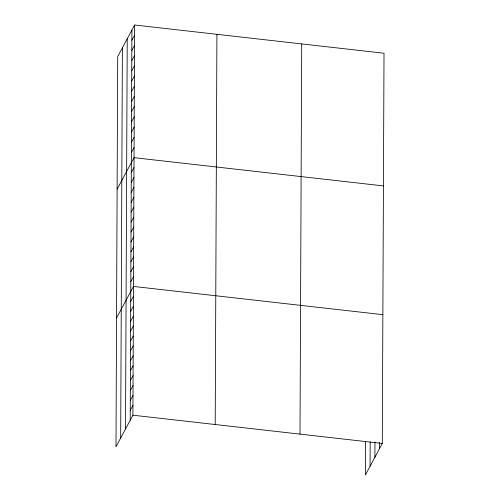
<?xml version="1.0" encoding="UTF-8"?>
<svg xmlns="http://www.w3.org/2000/svg" width="500" height="500" viewBox="0 0 500 500"><rect width="100%" height="100%" fill="white"/><g stroke="black" fill="none" stroke-linecap="round" stroke-linejoin="round"><path stroke-width="0.75" d="M120.681 438.006L122.394 47.806M125.512 428.994L127.225 38.794M130.206 420.244L131.912 30.044M134.619 25L117.7 56.556L115.988 446.756L132.912 415.2L134.619 25L384.012 53.244L382.3 443.444L365.381 475L365.525 441.475M215.212 424.519L216.919 34.319M300 434.125L301.712 43.925M370.069 466.25L370.181 441.869M374.906 457.238L374.969 442M379.594 448.488L379.625 442.394M131.869 40.25L134.575 35.206M131.825 50.456L134.531 45.412M131.781 60.656L134.488 55.613M131.738 70.862L134.444 65.819M131.694 81.069L134.394 76.025M131.65 91.275L134.35 86.231M131.6 101.481L134.306 96.438M131.556 111.688L134.262 106.644M131.512 121.888L134.219 116.844M131.469 132.094L134.175 127.05M131.425 142.3L134.131 137.256M131.381 152.506L134.081 147.463M117.119 189.225L134.037 157.669L383.431 185.912M131.294 172.619L133.994 167.575M131.25 182.519L133.95 177.475M131.206 192.425L133.906 187.381M131.163 202.331L133.863 197.288M131.119 212.237L133.819 207.194M131.075 222.144L133.781 217.1M131.031 232.044L133.737 227M130.988 241.95L133.694 236.906M130.944 251.856L133.65 246.812M130.9 261.762L133.606 256.719M130.856 271.669L133.562 266.625M130.812 281.575L133.519 276.531M116.556 317.987L133.475 286.431L382.863 314.675M130.725 301.381L133.431 296.337M130.681 311.288L133.387 306.244M130.638 321.194L133.344 316.15M130.594 331.1L133.3 326.056M130.556 341L133.256 335.956M130.512 350.906L133.212 345.863M130.469 360.812L133.169 355.769M130.425 370.719L133.125 365.675M130.381 380.625L133.081 375.581M130.338 390.525L133.044 385.481M130.294 400.431L133 395.387M130.25 410.337L132.956 405.294M132.912 415.2L382.3 443.444"/></g></svg>
